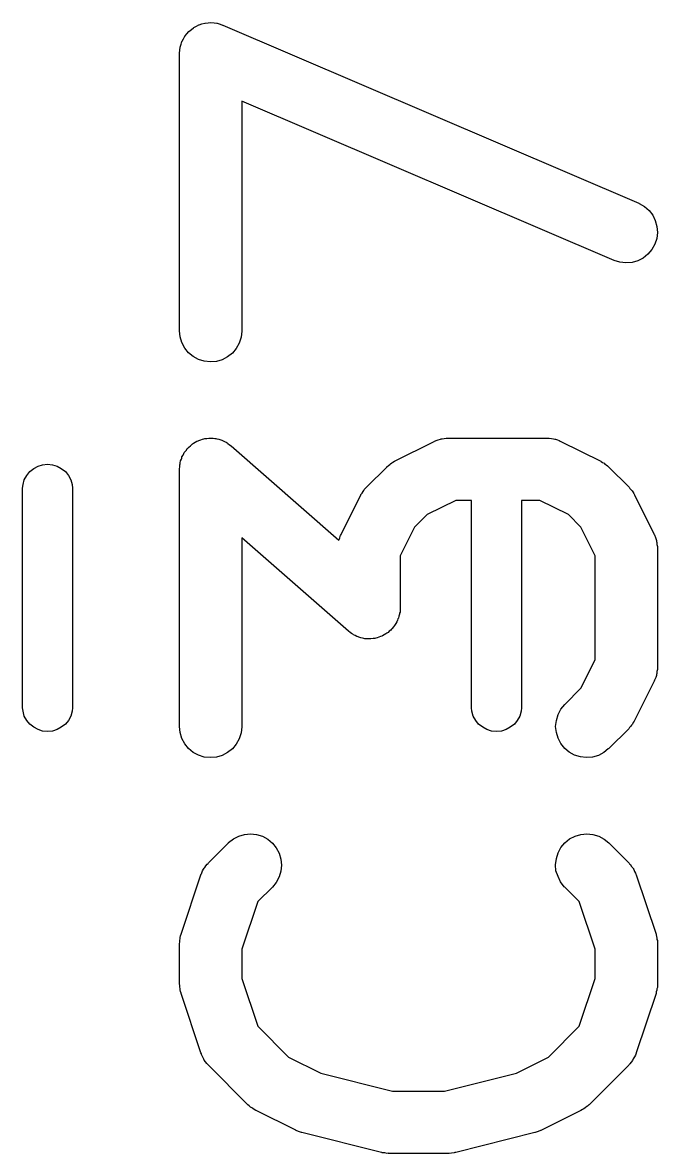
# Model space of a CAD drawing. Extents: x 50 to 150, y -150 to -50.
# Drawn here: x 127.65 to 129.177, y -91.837 to -89.115 of the extents above; entities that cross this region are included whole.
import ezdxf

# ---------------------------------------------------------------- set-up
doc = ezdxf.new("R2010")
doc.units = 0
doc.layers.add('BLACK', color=7, linetype='CONTINUOUS')

msp = doc.modelspace()

# ---------------------------------------------------------------- linework, layer by layer
at = {"layer": 'BLACK', "linetype": 'CONTINUOUS'}
for p, q in [((128.062, -89.1274), (128.068, -89.1242)), ((128.068, -89.1242), (128.074, -89.1209)), ((128.074, -89.1209), (128.075, -89.1209)), ((128.075, -89.1207), (128.081, -89.1188)), ((128.075, -89.1209), (128.075, -89.1207)), ((128.081, -89.1188), (128.088, -89.1168)), ((128.088, -89.1168), (128.089, -89.1168)), ((128.089, -89.1167), (128.096, -89.1161)), ((128.089, -89.1168), (128.089, -89.1167)), ((128.096, -89.1161), (128.103, -89.1155)), ((128.103, -89.1155), (128.103, -89.1155)), ((128.103, -89.1155), (128.111, -89.1163)), ((128.103, -89.1155), (128.103, -89.1155)), ((128.111, -89.1163), (128.117, -89.117)), ((128.117, -89.117), (128.118, -89.1171)), ((128.118, -89.1171), (128.118, -89.1171)), ((128.118, -89.1171), (128.125, -89.1193)), ((128.125, -89.1193), (128.131, -89.1213)), ((128.131, -89.1213), (128.132, -89.1215)), ((128.132, -89.1215), (128.132, -89.1215)), ((128.132, -89.1215), (129.132, -89.5501)), ((128.037, -89.1543), (128.04, -89.1481)), ((128.04, -89.1481), (128.041, -89.1479)), ((128.041, -89.1477), (128.045, -89.1423)), ((128.041, -89.1479), (128.041, -89.1477)), ((128.045, -89.1423), (128.05, -89.1369)), ((128.05, -89.1365), (128.056, -89.1321)), ((128.05, -89.1367), (128.05, -89.1365)), ((128.05, -89.1369), (128.05, -89.1367)), ((128.056, -89.1321), (128.061, -89.1277)), ((128.061, -89.1277), (128.062, -89.1276)), ((128.062, -89.1276), (128.062, -89.1274)), ((128.028, -89.1819), (128.029, -89.1749)), ((128.029, -89.1744), (128.031, -89.1676)), ((128.029, -89.1746), (128.029, -89.1744)), ((128.029, -89.1749), (128.029, -89.1746)), ((128.031, -89.1676), (128.033, -89.1609)), ((128.033, -89.1609), (128.034, -89.1607)), ((128.034, -89.1605), (128.037, -89.1543)), ((128.034, -89.1607), (128.034, -89.1605)), ((128.027, -89.1889), (128.028, -89.1819)), ((128.027, -89.1892), (128.027, -89.1889)), ((128.027, -89.1894), (128.027, -89.1892)), ((128.027, -89.1905), (128.027, -89.1894)), ((128.027, -89.8571), (128.027, -89.1905)), ((129.073, -89.688), (128.177, -89.3042)), ((128.177, -89.3042), (128.177, -89.8571)), ((129.132, -89.5501), (129.133, -89.5505)), ((129.133, -89.5505), (129.146, -89.5578)), ((129.146, -89.5578), (129.157, -89.5673)), ((129.157, -89.5673), (129.166, -89.5789)), ((129.166, -89.5789), (129.172, -89.5919)), ((129.172, -89.5919), (129.176, -89.606)), ((129.176, -89.606), (129.177, -89.6206)), ((129.176, -89.6351), (129.171, -89.6491)), ((129.177, -89.6206), (129.176, -89.6351)), ((129.164, -89.6618), (129.154, -89.673)), ((129.171, -89.6491), (129.164, -89.6618)), ((129.087, -89.6924), (129.073, -89.688)), ((129.101, -89.694), (129.087, -89.6924)), ((129.116, -89.6928), (129.101, -89.694)), ((129.13, -89.6888), (129.116, -89.6928)), ((129.143, -89.6821), (129.13, -89.6888)), ((129.154, -89.673), (129.143, -89.6821)), ((128.029, -89.8717), (128.027, -89.8571)), ((128.177, -89.8582), (128.176, -89.8727)), ((128.177, -89.8571), (128.177, -89.8582)), ((128.033, -89.8857), (128.029, -89.8717)), ((128.04, -89.8986), (128.033, -89.8857)), ((128.171, -89.8867), (128.164, -89.8995)), ((128.176, -89.8727), (128.171, -89.8867)), ((128.049, -89.91), (128.04, -89.8986)), ((128.06, -89.9193), (128.049, -89.91)), ((128.155, -89.9107), (128.143, -89.9199)), ((128.164, -89.8995), (128.155, -89.9107)), ((128.073, -89.9263), (128.06, -89.9193)), ((128.087, -89.9306), (128.073, -89.9263)), ((128.102, -89.9321), (128.087, -89.9306)), ((128.116, -89.9308), (128.102, -89.9321)), ((128.13, -89.9267), (128.116, -89.9308)), ((128.143, -89.9199), (128.13, -89.9267)), ((128.054, -90.1339), (128.057, -90.1307)), ((128.057, -90.1307), (128.059, -90.1294)), ((128.059, -90.1294), (128.061, -90.1277)), ((128.061, -90.1277), (128.065, -90.1255)), ((128.065, -90.1255), (128.069, -90.1231)), ((128.069, -90.1231), (128.072, -90.1222)), ((128.072, -90.1222), (128.074, -90.1209)), ((128.074, -90.1209), (128.079, -90.1196)), ((128.079, -90.1196), (128.083, -90.118)), ((128.083, -90.118), (128.086, -90.1175)), ((128.086, -90.1175), (128.088, -90.1168)), ((128.088, -90.1168), (128.093, -90.1164)), ((128.093, -90.1164), (128.098, -90.1156)), ((128.098, -90.1156), (128.1, -90.1157)), ((128.1, -90.1157), (128.103, -90.1155)), ((128.103, -90.1155), (128.108, -90.116)), ((128.108, -90.116), (128.112, -90.1161)), ((128.112, -90.1161), (128.115, -90.1167)), ((128.115, -90.1167), (128.117, -90.117)), ((128.117, -90.117), (128.122, -90.1184)), ((128.122, -90.1184), (128.127, -90.1195)), ((128.127, -90.1195), (128.129, -90.1206)), ((128.129, -90.1206), (128.131, -90.1213)), ((128.131, -90.1213), (128.136, -90.1236)), ((128.136, -90.1236), (128.14, -90.1255)), ((128.14, -90.1255), (128.142, -90.127)), ((128.142, -90.127), (128.144, -90.1283)), ((128.144, -90.1283), (128.148, -90.1313)), ((128.148, -90.1313), (128.152, -90.134)), ((128.545, -90.171), (128.64, -90.1234)), ((128.64, -90.1234), (128.641, -90.1229)), ((128.641, -90.1229), (128.643, -90.1222)), ((128.643, -90.1222), (128.645, -90.1211)), ((128.645, -90.1211), (128.65, -90.1197)), ((128.65, -90.1197), (128.655, -90.1179)), ((128.655, -90.1179), (128.657, -90.1175)), ((128.657, -90.1175), (128.659, -90.1169)), ((128.659, -90.1169), (128.664, -90.1164)), ((128.664, -90.1164), (128.669, -90.1156)), ((128.669, -90.1156), (128.672, -90.1157)), ((128.672, -90.1157), (128.674, -90.1155)), ((128.674, -90.1155), (128.912, -90.1155)), ((128.912, -90.1155), (128.913, -90.1155)), ((128.913, -90.1155), (128.915, -90.1157)), ((128.915, -90.1157), (128.917, -90.1157)), ((128.917, -90.1157), (128.922, -90.1165)), ((128.922, -90.1165), (128.927, -90.1171)), ((128.927, -90.1171), (128.93, -90.1178)), ((128.93, -90.1178), (128.932, -90.1182)), ((128.932, -90.1182), (128.937, -90.12)), ((128.937, -90.12), (128.941, -90.1215)), ((128.941, -90.1215), (128.943, -90.1226)), ((128.943, -90.1226), (128.945, -90.1234)), ((128.945, -90.1234), (129.041, -90.171)), ((128.033, -90.1609), (128.036, -90.1568)), ((128.036, -90.1568), (128.038, -90.1525)), ((128.038, -90.1525), (128.039, -90.1504)), ((128.039, -90.1504), (128.04, -90.1481)), ((128.04, -90.1481), (128.044, -90.1445)), ((128.044, -90.1445), (128.046, -90.1407)), ((128.046, -90.1407), (128.048, -90.1389)), ((128.048, -90.1389), (128.05, -90.1369)), ((128.05, -90.1369), (128.054, -90.1339)), ((128.152, -90.134), (128.411, -90.3609)), ((127.677, -90.1886), (127.687, -90.183)), ((127.687, -90.183), (127.698, -90.1796)), ((127.698, -90.1796), (127.71, -90.1785)), ((127.71, -90.1785), (127.722, -90.1796)), ((127.722, -90.1796), (127.733, -90.183)), ((127.733, -90.183), (127.743, -90.1886)), ((128.027, -90.1894), (128.028, -90.1847)), ((128.028, -90.1801), (128.029, -90.1775)), ((128.028, -90.1847), (128.028, -90.1801)), ((128.029, -90.1749), (128.03, -90.1704)), ((128.029, -90.1775), (128.029, -90.1749)), ((128.03, -90.1704), (128.032, -90.1658)), ((128.032, -90.1658), (128.033, -90.1634)), ((128.033, -90.1634), (128.033, -90.1609)), ((128.478, -90.2327), (128.526, -90.1851)), ((128.526, -90.1843), (128.53, -90.1817)), ((128.526, -90.1851), (128.526, -90.1843)), ((128.53, -90.1817), (128.533, -90.1788)), ((128.533, -90.1788), (128.535, -90.1771)), ((128.535, -90.1771), (128.538, -90.1752)), ((128.538, -90.1752), (128.541, -90.1733)), ((128.541, -90.1733), (128.545, -90.171)), ((129.041, -90.171), (129.042, -90.1715)), ((129.042, -90.1715), (129.045, -90.1738)), ((129.045, -90.1738), (129.049, -90.1758)), ((129.049, -90.1758), (129.051, -90.1778)), ((129.051, -90.1778), (129.054, -90.1795)), ((129.054, -90.1795), (129.057, -90.1824)), ((129.057, -90.1824), (129.06, -90.1851)), ((129.06, -90.1851), (129.108, -90.2327)), ((127.654, -90.2157), (127.66, -90.2053)), ((127.66, -90.2053), (127.667, -90.1961)), ((127.667, -90.1961), (127.677, -90.1886)), ((127.743, -90.1886), (127.753, -90.1961)), ((127.753, -90.1961), (127.76, -90.2053)), ((127.76, -90.2053), (127.766, -90.2157)), ((128.027, -90.1905), (128.027, -90.1894)), ((128.027, -90.8095), (128.027, -90.1905)), ((127.65, -90.2358), (127.651, -90.227)), ((127.65, -90.7642), (127.65, -90.2358)), ((127.651, -90.227), (127.654, -90.2157)), ((127.766, -90.2157), (127.769, -90.227)), ((127.769, -90.227), (127.77, -90.2358)), ((127.77, -90.2358), (127.77, -90.7642)), ((128.469, -90.244), (128.471, -90.2416)), ((128.471, -90.2416), (128.472, -90.239)), ((128.472, -90.239), (128.475, -90.2359)), ((128.475, -90.2359), (128.478, -90.2327)), ((129.108, -90.2327), (129.109, -90.2334)), ((129.109, -90.2334), (129.111, -90.2367)), ((129.111, -90.2367), (129.114, -90.2398)), ((129.114, -90.2398), (129.116, -90.2424)), ((128.416, -90.3474), (128.464, -90.2522)), ((128.464, -90.2512), (128.467, -90.2477)), ((128.464, -90.2522), (128.464, -90.2512)), ((128.467, -90.2477), (128.469, -90.244)), ((128.692, -90.2655), (128.623, -90.2997)), ((128.73, -90.2655), (128.692, -90.2655)), ((128.73, -90.7642), (128.73, -90.2655)), ((128.894, -90.2655), (128.85, -90.2655)), ((128.85, -90.2655), (128.85, -90.7642)), ((128.963, -90.2997), (128.894, -90.2655)), ((129.116, -90.2424), (129.118, -90.2449)), ((129.118, -90.2449), (129.12, -90.2486)), ((129.12, -90.2486), (129.122, -90.2522)), ((129.122, -90.2522), (129.169, -90.3474)), ((128.623, -90.2997), (128.593, -90.3301)), ((128.993, -90.3301), (128.963, -90.2997)), ((128.414, -90.3514), (128.415, -90.3495)), ((128.415, -90.3495), (128.416, -90.3474)), ((128.593, -90.3301), (128.558, -90.3987)), ((129.027, -90.3987), (128.993, -90.3301)), ((129.169, -90.3474), (129.17, -90.3483)), ((129.17, -90.3483), (129.171, -90.3504)), ((129.171, -90.3504), (129.172, -90.3524)), ((128.434, -90.5803), (128.177, -90.3558)), ((128.177, -90.3558), (128.177, -90.8095)), ((128.411, -90.3609), (128.413, -90.3563)), ((128.413, -90.3563), (128.414, -90.3514)), ((129.172, -90.3524), (129.173, -90.3573)), ((129.173, -90.3573), (129.175, -90.3621)), ((129.175, -90.3621), (129.175, -90.3643)), ((129.175, -90.3643), (129.176, -90.3664)), ((129.176, -90.3664), (129.176, -90.3715)), ((129.176, -90.3715), (129.177, -90.3765)), ((129.177, -90.3765), (129.177, -90.3788)), ((128.558, -90.3987), (128.558, -90.5238)), ((129.027, -90.649), (129.027, -90.3987)), ((129.177, -90.3788), (129.177, -90.381)), ((129.177, -90.381), (129.177, -90.6667)), ((128.557, -90.5394), (128.555, -90.5439)), ((128.558, -90.5342), (128.557, -90.5368)), ((128.557, -90.5368), (128.557, -90.5394)), ((128.558, -90.5238), (128.558, -90.5249)), ((128.558, -90.5249), (128.558, -90.5295)), ((128.558, -90.5295), (128.558, -90.5342)), ((128.545, -90.5662), (128.542, -90.5698)), ((128.546, -90.5639), (128.545, -90.5662)), ((128.548, -90.5617), (128.546, -90.5639)), ((128.55, -90.5575), (128.548, -90.5617)), ((128.552, -90.5534), (128.55, -90.5575)), ((128.553, -90.5508), (128.552, -90.5534)), ((128.554, -90.5485), (128.553, -90.5508)), ((128.555, -90.5439), (128.554, -90.5485)), ((128.438, -90.583), (128.434, -90.5803)), ((128.441, -90.586), (128.438, -90.583)), ((128.444, -90.5872), (128.441, -90.586)), ((128.446, -90.5888), (128.444, -90.5872)), ((128.45, -90.5907), (128.446, -90.5888)), ((128.454, -90.5929), (128.45, -90.5907)), ((128.457, -90.5937), (128.454, -90.5929)), ((128.459, -90.5948), (128.457, -90.5937)), ((128.464, -90.5959), (128.459, -90.5948)), ((128.507, -90.5947), (128.503, -90.5963)), ((128.511, -90.5933), (128.507, -90.5947)), ((128.514, -90.5921), (128.511, -90.5933)), ((128.516, -90.5912), (128.514, -90.5921)), ((128.52, -90.5887), (128.516, -90.5912)), ((128.524, -90.5866), (128.52, -90.5887)), ((128.526, -90.5849), (128.524, -90.5866)), ((128.529, -90.5835), (128.526, -90.5849)), ((128.532, -90.5803), (128.529, -90.5835)), ((128.536, -90.5774), (128.532, -90.5803)), ((128.537, -90.5754), (128.536, -90.5774)), ((128.539, -90.5736), (128.537, -90.5754)), ((128.542, -90.5698), (128.539, -90.5736)), ((128.468, -90.5973), (128.464, -90.5959)), ((128.471, -90.5976), (128.468, -90.5973)), ((128.473, -90.5982), (128.471, -90.5976)), ((128.478, -90.5983), (128.473, -90.5982)), ((128.483, -90.5988), (128.478, -90.5983)), ((128.485, -90.5986), (128.483, -90.5988)), ((128.488, -90.5987), (128.485, -90.5986)), ((128.493, -90.5979), (128.488, -90.5987)), ((128.497, -90.5975), (128.493, -90.5979)), ((128.5, -90.5967), (128.497, -90.5975)), ((128.503, -90.5963), (128.5, -90.5967)), ((128.993, -90.7175), (129.027, -90.649)), ((129.177, -90.6721), (129.176, -90.6772)), ((129.177, -90.6667), (129.177, -90.6677)), ((129.177, -90.6677), (129.177, -90.6699)), ((129.177, -90.6699), (129.177, -90.6721)), ((129.169, -90.7002), (129.122, -90.7954)), ((129.17, -90.6981), (129.169, -90.7002)), ((129.171, -90.6962), (129.17, -90.6981)), ((129.173, -90.6913), (129.171, -90.6962)), ((129.175, -90.6865), (129.173, -90.6913)), ((129.176, -90.6823), (129.175, -90.6844)), ((129.175, -90.6844), (129.175, -90.6865)), ((129.176, -90.6772), (129.176, -90.6823)), ((128.954, -90.7565), (128.993, -90.7175)), ((128.945, -90.7678), (128.954, -90.7565)), ((127.651, -90.773), (127.65, -90.7642)), ((127.654, -90.7843), (127.651, -90.773)), ((127.66, -90.7947), (127.654, -90.7843)), ((127.766, -90.7843), (127.76, -90.7947)), ((127.769, -90.773), (127.766, -90.7843)), ((127.77, -90.7642), (127.769, -90.773)), ((128.731, -90.773), (128.73, -90.7642)), ((128.734, -90.7843), (128.731, -90.773)), ((128.74, -90.7947), (128.734, -90.7843)), ((128.846, -90.7843), (128.84, -90.7947)), ((128.849, -90.773), (128.846, -90.7843)), ((128.85, -90.7642), (128.849, -90.773)), ((128.934, -90.7947), (128.938, -90.7807)), ((128.938, -90.7807), (128.945, -90.7678)), ((127.667, -90.8039), (127.66, -90.7947)), ((127.677, -90.8114), (127.667, -90.8039)), ((127.687, -90.817), (127.677, -90.8114)), ((127.743, -90.8114), (127.733, -90.817)), ((127.753, -90.8039), (127.743, -90.8114)), ((127.76, -90.7947), (127.753, -90.8039)), ((128.029, -90.8241), (128.027, -90.8095)), ((128.177, -90.8106), (128.176, -90.8251)), ((128.177, -90.8095), (128.177, -90.8106)), ((128.747, -90.8039), (128.74, -90.7947)), ((128.757, -90.8114), (128.747, -90.8039)), ((128.767, -90.817), (128.757, -90.8114)), ((128.823, -90.8114), (128.813, -90.817)), ((128.833, -90.8039), (128.823, -90.8114)), ((128.84, -90.7947), (128.833, -90.8039)), ((128.932, -90.8093), (128.934, -90.7947)), ((128.934, -90.8238), (128.932, -90.8093)), ((129.11, -90.8117), (129.108, -90.8149)), ((129.113, -90.8087), (129.11, -90.8117)), ((129.115, -90.806), (129.113, -90.8087)), ((129.117, -90.8036), (129.115, -90.806)), ((129.119, -90.7999), (129.117, -90.8036)), ((129.121, -90.7964), (129.119, -90.7999)), ((129.122, -90.7954), (129.121, -90.7964)), ((127.698, -90.8204), (127.687, -90.817)), ((127.71, -90.8215), (127.698, -90.8204)), ((127.722, -90.8204), (127.71, -90.8215)), ((127.733, -90.817), (127.722, -90.8204)), ((128.033, -90.8381), (128.029, -90.8241)), ((128.04, -90.851), (128.033, -90.8381)), ((128.171, -90.8391), (128.164, -90.8519)), ((128.176, -90.8251), (128.171, -90.8391)), ((128.778, -90.8204), (128.767, -90.817)), ((128.79, -90.8215), (128.778, -90.8204)), ((128.802, -90.8204), (128.79, -90.8215)), ((128.813, -90.817), (128.802, -90.8204)), ((128.938, -90.8379), (128.934, -90.8238)), ((128.945, -90.8508), (128.938, -90.8379)), ((129.108, -90.8149), (129.06, -90.8626)), ((128.049, -90.8624), (128.04, -90.851)), ((128.06, -90.8717), (128.049, -90.8624)), ((128.155, -90.8631), (128.143, -90.8723)), ((128.164, -90.8519), (128.155, -90.8631)), ((128.954, -90.8622), (128.945, -90.8508)), ((128.965, -90.8716), (128.954, -90.8622)), ((129.059, -90.8633), (129.048, -90.8724)), ((129.06, -90.8626), (129.059, -90.8633)), ((128.073, -90.8787), (128.06, -90.8717)), ((128.087, -90.883), (128.073, -90.8787)), ((128.102, -90.8845), (128.087, -90.883)), ((128.116, -90.8832), (128.102, -90.8845)), ((128.13, -90.8791), (128.116, -90.8832)), ((128.143, -90.8723), (128.13, -90.8791)), ((128.978, -90.8786), (128.965, -90.8716)), ((128.992, -90.8829), (128.978, -90.8786)), ((129.006, -90.8845), (128.992, -90.8829)), ((129.021, -90.8832), (129.006, -90.8845)), ((129.035, -90.8792), (129.021, -90.8832)), ((129.048, -90.8724), (129.035, -90.8792)), ((128.145, -91.0891), (128.157, -91.08)), ((128.157, -91.08), (128.17, -91.0732)), ((128.17, -91.0732), (128.184, -91.0691)), ((128.184, -91.0691), (128.198, -91.0679)), ((128.198, -91.0679), (128.213, -91.0694)), ((128.213, -91.0694), (128.227, -91.0738)), ((128.227, -91.0738), (128.24, -91.0808)), ((128.24, -91.0808), (128.251, -91.0902)), ((128.954, -91.0895), (128.966, -91.0802)), ((128.966, -91.0802), (128.979, -91.0734)), ((128.979, -91.0734), (128.993, -91.0692)), ((128.993, -91.0692), (129.007, -91.0679)), ((129.007, -91.0679), (129.022, -91.0693)), ((129.022, -91.0693), (129.036, -91.0736)), ((129.036, -91.0736), (129.049, -91.0805)), ((129.049, -91.0805), (129.06, -91.0898)), ((128.097, -91.1374), (128.145, -91.0898)), ((128.145, -91.0898), (128.145, -91.0891)), ((128.251, -91.0902), (128.26, -91.1016)), ((128.26, -91.1016), (128.267, -91.1145)), ((128.938, -91.1136), (128.945, -91.1007)), ((128.945, -91.1007), (128.954, -91.0895)), ((129.06, -91.0898), (129.108, -91.1374)), ((128.094, -91.1406), (128.096, -91.1391)), ((128.096, -91.1391), (128.097, -91.1374)), ((128.267, -91.1145), (128.271, -91.1285)), ((128.271, -91.1285), (128.273, -91.1431)), ((128.932, -91.1421), (128.934, -91.1275)), ((128.934, -91.1275), (128.938, -91.1136)), ((129.108, -91.1374), (129.109, -91.1382)), ((129.109, -91.1382), (129.11, -91.1399)), ((128.031, -91.3096), (128.079, -91.1668)), ((128.079, -91.1658), (128.08, -91.1638)), ((128.079, -91.1668), (128.079, -91.1658)), ((128.08, -91.1638), (128.081, -91.1617)), ((128.081, -91.1617), (128.083, -91.1571)), ((128.083, -91.1571), (128.085, -91.1525)), ((128.085, -91.1525), (128.087, -91.1507)), ((128.087, -91.1507), (128.088, -91.1488)), ((128.088, -91.1488), (128.091, -91.1448)), ((128.091, -91.1448), (128.094, -91.1406)), ((128.271, -91.1577), (128.267, -91.1717)), ((128.273, -91.1431), (128.271, -91.1577)), ((128.933, -91.1567), (128.932, -91.1421)), ((128.938, -91.1707), (128.933, -91.1567)), ((129.11, -91.1399), (129.112, -91.1414)), ((129.112, -91.1414), (129.114, -91.1456)), ((129.114, -91.1456), (129.118, -91.1496)), ((129.118, -91.1496), (129.119, -91.1516)), ((129.119, -91.1516), (129.12, -91.1534)), ((129.12, -91.1534), (129.122, -91.1581)), ((129.122, -91.1581), (129.124, -91.1626)), ((129.124, -91.1626), (129.125, -91.1647)), ((129.125, -91.1647), (129.126, -91.1668)), ((129.126, -91.1668), (129.174, -91.3096)), ((128.26, -91.1846), (128.251, -91.1959)), ((128.267, -91.1717), (128.26, -91.1846)), ((128.944, -91.1837), (128.938, -91.1707)), ((128.953, -91.1951), (128.944, -91.1837)), ((128.251, -91.1959), (128.216, -91.231)), ((128.954, -91.1959), (128.953, -91.1951)), ((128.989, -91.231), (128.954, -91.1959)), ((128.216, -91.231), (128.177, -91.3455)), ((129.027, -91.3455), (128.989, -91.231)), ((128.027, -91.3323), (128.028, -91.3281)), ((128.028, -91.3239), (128.029, -91.3208)), ((128.028, -91.3281), (128.028, -91.3239)), ((128.029, -91.3177), (128.03, -91.3137)), ((128.029, -91.3208), (128.029, -91.3177)), ((128.03, -91.3137), (128.031, -91.3096)), ((129.174, -91.3096), (129.174, -91.3106)), ((129.174, -91.3106), (129.175, -91.3147)), ((129.175, -91.3147), (129.176, -91.3188)), ((129.176, -91.3188), (129.176, -91.3219)), ((129.176, -91.3219), (129.177, -91.3249)), ((129.177, -91.3249), (129.177, -91.3291)), ((129.177, -91.3291), (129.177, -91.3333)), ((128.027, -91.3333), (128.027, -91.3323)), ((128.027, -91.4286), (128.027, -91.3333)), ((128.177, -91.3455), (128.177, -91.4164)), ((129.027, -91.4164), (129.027, -91.3455)), ((129.177, -91.3333), (129.177, -91.4286)), ((128.028, -91.4328), (128.027, -91.4286)), ((128.028, -91.437), (128.028, -91.4328)), ((128.029, -91.44), (128.028, -91.437)), ((128.177, -91.4164), (128.216, -91.5309)), ((128.989, -91.5309), (129.027, -91.4164)), ((129.177, -91.438), (129.176, -91.4411)), ((129.177, -91.4286), (129.177, -91.4296)), ((129.177, -91.4296), (129.177, -91.4338)), ((129.177, -91.4338), (129.177, -91.438)), ((128.029, -91.4431), (128.029, -91.44)), ((128.03, -91.4472), (128.029, -91.4431)), ((128.031, -91.4513), (128.03, -91.4472)), ((128.031, -91.4523), (128.031, -91.4513)), ((128.079, -91.5951), (128.031, -91.4523)), ((129.174, -91.4523), (129.126, -91.5951)), ((129.176, -91.4442), (129.174, -91.4482)), ((129.174, -91.4482), (129.174, -91.4523)), ((129.176, -91.4411), (129.176, -91.4442)), ((128.216, -91.5309), (128.29, -91.605)), ((128.915, -91.605), (128.989, -91.5309)), ((128.08, -91.5972), (128.079, -91.5951)), ((128.08, -91.5993), (128.08, -91.5972)), ((128.083, -91.6038), (128.08, -91.5993)), ((129.124, -91.6003), (129.122, -91.6048)), ((129.125, -91.5981), (129.124, -91.6003)), ((129.126, -91.5961), (129.125, -91.5981)), ((129.126, -91.5951), (129.126, -91.5961)), ((128.085, -91.6085), (128.083, -91.6038)), ((128.086, -91.6103), (128.085, -91.6085)), ((128.087, -91.6123), (128.086, -91.6103)), ((128.09, -91.6163), (128.087, -91.6123)), ((128.093, -91.6205), (128.09, -91.6163)), ((128.095, -91.622), (128.093, -91.6205)), ((128.096, -91.6237), (128.095, -91.622)), ((128.097, -91.6245), (128.096, -91.6237)), ((128.192, -91.7197), (128.097, -91.6245)), ((128.29, -91.605), (128.367, -91.6435)), ((128.838, -91.6435), (128.915, -91.605)), ((129.108, -91.6245), (129.013, -91.7197)), ((129.109, -91.6228), (129.108, -91.6245)), ((129.111, -91.6213), (129.109, -91.6228)), ((129.114, -91.6171), (129.111, -91.6213)), ((129.117, -91.6131), (129.114, -91.6171)), ((129.118, -91.6112), (129.117, -91.6131)), ((129.119, -91.6094), (129.118, -91.6112)), ((129.122, -91.6048), (129.119, -91.6094)), ((128.367, -91.6435), (128.54, -91.6869)), ((128.665, -91.6869), (128.838, -91.6435)), ((128.54, -91.6869), (128.665, -91.6869)), ((128.195, -91.7224), (128.192, -91.7197)), ((128.198, -91.7253), (128.195, -91.7224)), ((128.201, -91.727), (128.198, -91.7253)), ((128.204, -91.729), (128.201, -91.727)), ((128.207, -91.731), (128.204, -91.729)), ((128.211, -91.7333), (128.207, -91.731)), ((128.212, -91.7337), (128.211, -91.7333)), ((128.307, -91.7814), (128.212, -91.7337)), ((128.993, -91.7337), (128.898, -91.7814)), ((128.997, -91.7315), (128.993, -91.7337)), ((129, -91.7296), (128.997, -91.7315)), ((129.003, -91.7276), (129, -91.7296)), ((129.005, -91.726), (129.003, -91.7276)), ((129.009, -91.7231), (129.005, -91.726)), ((129.012, -91.7204), (129.009, -91.7231)), ((129.013, -91.7197), (129.012, -91.7204)), ((128.307, -91.7815), (128.307, -91.7814)), ((128.308, -91.7817), (128.307, -91.7815)), ((128.314, -91.7841), (128.308, -91.7817)), ((128.321, -91.7866), (128.314, -91.7841)), ((128.321, -91.7867), (128.321, -91.7866)), ((128.321, -91.7868), (128.321, -91.7867)), ((128.322, -91.787), (128.321, -91.7868)), ((128.513, -91.8347), (128.322, -91.787)), ((128.882, -91.787), (128.692, -91.8347)), ((128.883, -91.7869), (128.882, -91.787)), ((128.89, -91.7845), (128.883, -91.7869)), ((128.883, -91.7869), (128.883, -91.7869)), ((128.896, -91.7821), (128.89, -91.7845)), ((128.897, -91.7819), (128.896, -91.7821)), ((128.898, -91.7814), (128.897, -91.7818)), ((128.897, -91.7818), (128.897, -91.7819)), ((128.514, -91.8349), (128.513, -91.8347)), ((128.515, -91.8353), (128.514, -91.8349)), ((128.521, -91.8359), (128.515, -91.8353)), ((128.527, -91.8368), (128.521, -91.8359)), ((128.529, -91.8367), (128.527, -91.8368)), ((128.53, -91.8369), (128.529, -91.8367)), ((128.531, -91.8369), (128.53, -91.8369)), ((128.674, -91.8369), (128.531, -91.8369)), ((128.675, -91.8368), (128.674, -91.8369)), ((128.676, -91.8369), (128.675, -91.8368)), ((128.682, -91.8361), (128.676, -91.8369)), ((128.688, -91.8355), (128.682, -91.8361)), ((128.69, -91.8351), (128.688, -91.8355)), ((128.691, -91.8349), (128.69, -91.8351)), ((128.692, -91.8347), (128.691, -91.8349))]:
    msp.add_line(p, q, dxfattribs=at)

doc.saveas('drawing.dxf')
